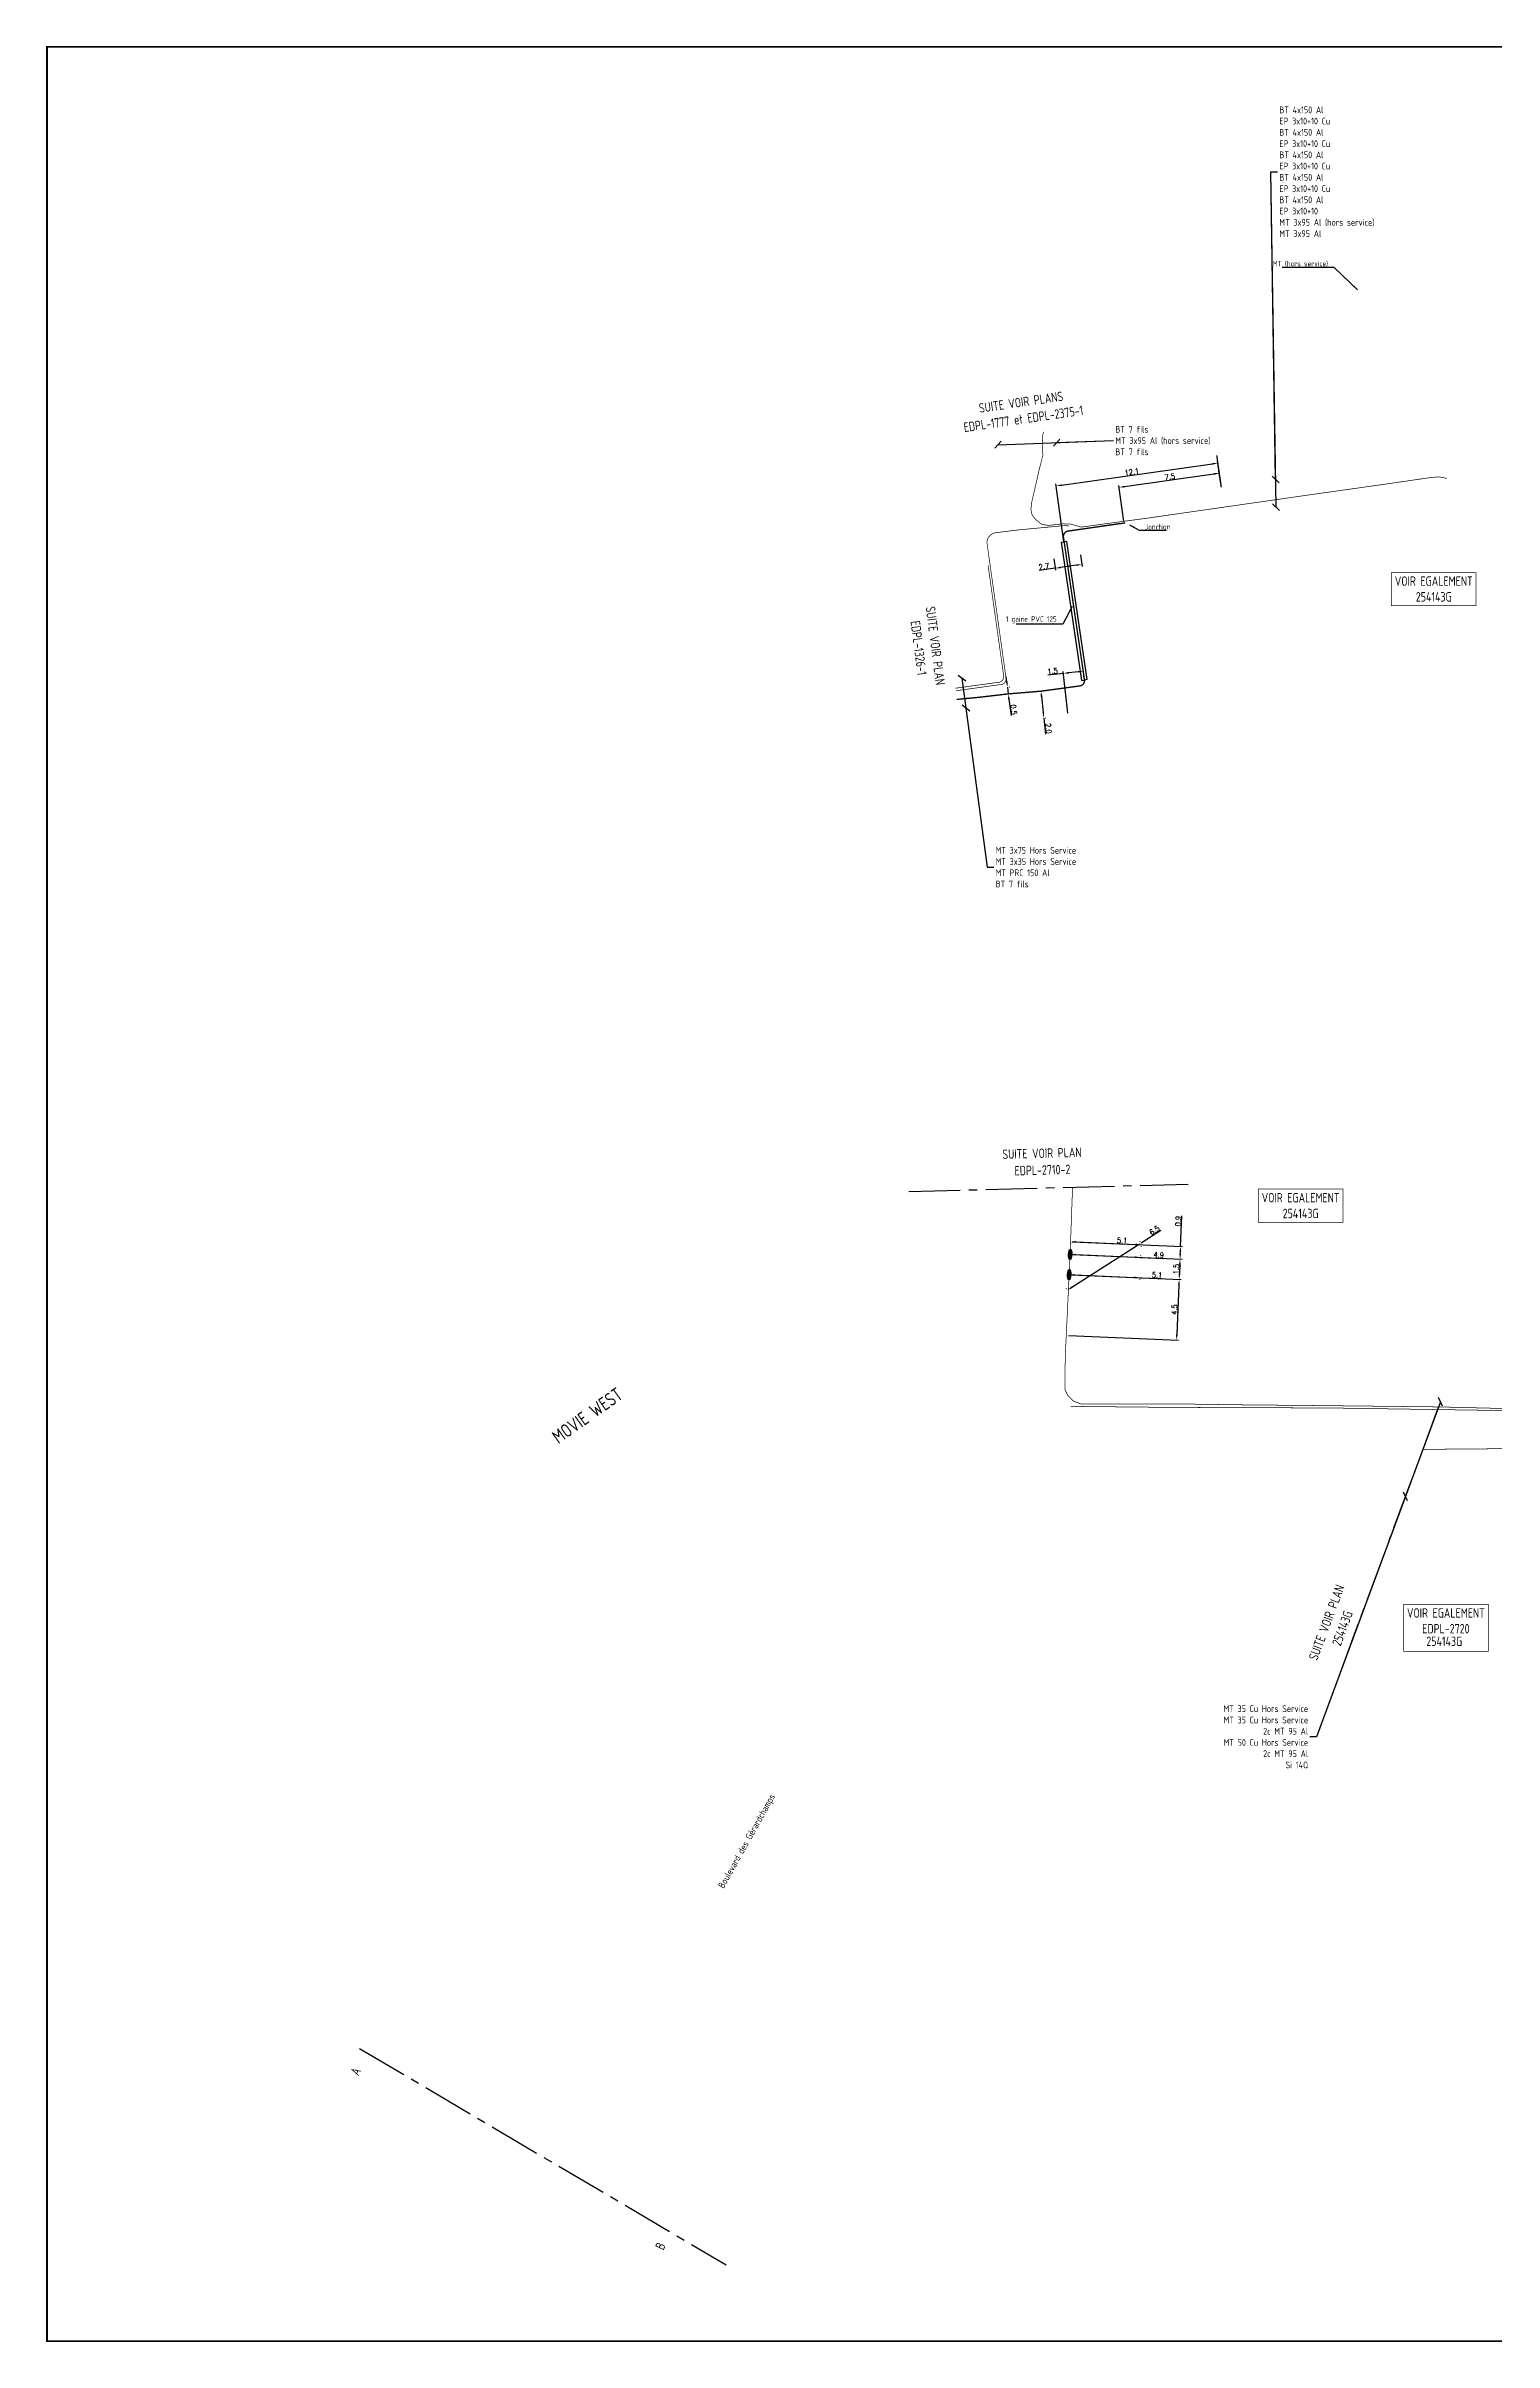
# Model space of a CAD drawing. Header units: millimetres. Extents: x 93 to 1284, y -277 to 574.
# Drawn here: x 93 to 629, y -277 to 574 of the extents above; entities that cross this region are included whole.
import ezdxf
from ezdxf.enums import TextEntityAlignment as Align

# ---------------------------------------------------------------- set-up
doc = ezdxf.new("R2010")
doc.units = ezdxf.units.MM
doc.header["$PDMODE"] = 34
doc.linetypes.add('CENTER2', pattern=[28.575, 19.05, -3.175, 3.175, -3.175])
doc.layers.get('Defpoints').update_dxf_attribs({"linetype": 'CONTINUOUS'})
for name, color, linetype in [('CADASTRE', 7, 'CONTINUOUS'), ('CARTOUCHE', 7, 'CONTINUOUS'), ('COTATION', 7, 'CONTINUOUS'), ('DESAFFECTE', 252, 'CONTINUOUS'), ('EQUIPEMENT', 7, 'CONTINUOUS'), ('INDICATION', 7, 'CONTINUOUS'), ('MT', 7, 'HTSOUTERRAIN'), ('RASTER', 7, 'CONTINUOUS')]:
    doc.layers.add(name, color=color, linetype=linetype)
doc.styles.add('CARTOUCHE', font='ARIAL.TTF', dxfattribs={"width": 0.85})
doc.styles.add('indication', font='isocp.shx', dxfattribs={"width": 0.85, "height": 6})
doc.styles.add('INDICATIONS', font='isocp.shx', dxfattribs={"width": 0.85})
doc.styles.add('ROMANS', font='romans', dxfattribs={"width": 0.8, "height": 2.5})
doc.styles.get("Standard").update_dxf_attribs({"font": 'romans.shx', "width": 0.85})
doc.linetypes.add('HTSOUTERRAIN', pattern='A,25,-3,[133,ltypeshp.shx,S=0.5,R=0,X=-1,Y=0],-2', length=30)
doc.linetypes.add('MTSOUTERRAIN', pattern='A,25,-3,[133,ltypeshp.shx,S=0.5,R=0,X=-1,Y=0],-2', length=30)
doc.dimstyles.new('RASTER', dxfattribs={"dimtxt": 2, "dimasz": 2, "dimexe": 0.75, "dimexo": 0.625, "dimgap": 0.25, "dimtad": 1, "dimdec": 1, "dimlfac": 0.2, "dimzin": 0, "dimdsep": 46, "dimtxsty": 'Standard', "dimcen": -0.5, "dimclrd": 256, "dimclre": 256, "dimclrt": 256, "dimadec": 0, "dimazin": 0, "dimtfac": 1, "dimtdec": 1, "dimtmove": 0, "dimatfit": 3, "dimfxl": 0, "dimtolj": 1, "dimtzin": 0, "dimarcsym": 0})
doc.dimstyles.get("Standard").update_dxf_attribs({"dimtxt": 0.18, "dimasz": 0.18, "dimexe": 0.18, "dimexo": 0.0625, "dimgap": 0.09, "dimtad": 0, "dimtih": 1, "dimtoh": 1, "dimdec": 4, "dimzin": 0, "dimdsep": 46, "dimtxsty": 'Standard', "dimcen": 0.09, "dimadec": 0, "dimazin": 0, "dimtfac": 1, "dimtdec": 4, "dimtofl": 0, "dimtmove": 0, "dimatfit": 3, "dimfxl": 0, "dimtolj": 1, "dimtzin": 0, "dimarcsym": 0})
picture_1 = doc.add_image_def('image1.tif', size_in_pixel=(9374, 6692))

# ---------------------------------------------------------------- blocks, each defined once
blk = doc.blocks.new('*D1')
at = {"layer": 'Defpoints', "color": 0, "linetype": 'Continuous', "transparency": 16777216}
for p in [(471.88, 118.59), (470.91, 96.11), (511.62, 94.37)]:
    blk.add_point(p, dxfattribs=at)
at = {"layer": 'DESAFFECTE', "linetype": 'Continuous', "lineweight": -2, "transparency": 16777216}
for p, q in [((472.5, 118.56), (513.33, 116.82)), ((512.5, 114.85), (511.71, 96.37)), ((471.54, 96.09), (512.37, 94.34))]:
    blk.add_line(p, q, dxfattribs=at)
at = {"layer": 'DESAFFECTE', "linetype": 'Continuous', "transparency": 16777216}
for points in [[(512.16, 114.87), (512.83, 114.84), (512.58, 116.85)], [(511.37, 96.38), (512.04, 96.35), (511.62, 94.37)]]:
    blk.add_solid(points, dxfattribs=at)
at = {"layer": 'DESAFFECTE', "linetype": 'Continuous', "transparency": 16777216, "insert": (510.85, 105.66), "char_height": 2, "attachment_point": 5, "rotation": 87.54936}
blk.add_mtext('\\A1;4.5', dxfattribs=at)
blk = doc.blocks.new('*D2')
at = {"layer": 'Defpoints', "color": 0, "linetype": 'Continuous', "transparency": 16777216}
for p in [(472.2, 126.08), (471.88, 118.59), (512.58, 116.85)]:
    blk.add_point(p, dxfattribs=at)
at = {"layer": 'DESAFFECTE', "linetype": 'Continuous', "lineweight": -2, "transparency": 16777216}
for p, q in [((472.82, 126.06), (513.65, 124.31)), ((512.82, 122.34), (512.67, 118.85)), ((472.5, 118.56), (513.33, 116.82))]:
    blk.add_line(p, q, dxfattribs=at)
at = {"layer": 'DESAFFECTE', "linetype": 'Continuous', "transparency": 16777216}
for points in [[(512.48, 122.36), (513.15, 122.33), (512.9, 124.34)], [(512.33, 118.86), (513, 118.83), (512.58, 116.85)]]:
    blk.add_solid(points, dxfattribs=at)
at = {"layer": 'DESAFFECTE', "linetype": 'Continuous', "transparency": 16777216, "insert": (511.49, 120.65), "char_height": 2, "attachment_point": 5, "rotation": 87.54936}
blk.add_mtext('\\A1;1.5', dxfattribs=at)
blk = doc.blocks.new('*D3')
at = {"layer": 'Defpoints', "color": 0, "linetype": 'Continuous', "transparency": 16777216}
for p in [(472.4, 130.81), (472.2, 126.08), (512.9, 124.34)]:
    blk.add_point(p, dxfattribs=at)
at = {"layer": 'DESAFFECTE', "linetype": 'Continuous', "lineweight": -2, "transparency": 16777216}
for p, q in [((513.11, 129.07), (513.59, 140.33)), ((473.02, 130.79), (513.85, 129.04)), ((472.82, 126.06), (513.65, 124.31)), ((512.99, 126.34), (513.02, 127.07))]:
    blk.add_line(p, q, dxfattribs=at)
at = {"layer": 'DESAFFECTE', "linetype": 'Continuous', "transparency": 16777216}
for points in [[(512.69, 127.09), (513.35, 127.06), (513.11, 129.07)], [(512.66, 126.35), (513.32, 126.32), (512.9, 124.34)]]:
    blk.add_solid(points, dxfattribs=at)
at = {"layer": 'DESAFFECTE', "linetype": 'Continuous', "transparency": 16777216, "insert": (512.25, 138.4), "char_height": 2, "attachment_point": 5, "rotation": 87.54936}
blk.add_mtext('\\A1;0.9', dxfattribs=at)
blk = doc.blocks.new('*D4')
at = {"layer": 'Defpoints', "color": 0, "linetype": 'Continuous', "transparency": 16777216}
for p in [(498.5, 130.36), (498.52, 130.34), (471.16, 112.8)]:
    blk.add_point(p, dxfattribs=at)
at = {"layer": 'DESAFFECTE', "linetype": 'Continuous', "lineweight": -2, "transparency": 16777216}
for p, q in [((472.83, 113.9), (496.82, 129.28)), ((498.18, 130.86), (498.1, 130.99)), ((498.5, 130.36), (505.79, 135.03)), ((470.82, 113.32), (470.74, 113.45))]:
    blk.add_line(p, q, dxfattribs=at)
at = {"layer": 'DESAFFECTE', "linetype": 'Continuous', "transparency": 16777216}
for points in [[(496.64, 129.56), (497, 129), (498.5, 130.36)], [(472.65, 114.18), (473.01, 113.62), (471.14, 112.82)]]:
    blk.add_solid(points, dxfattribs=at)
at = {"layer": 'DESAFFECTE', "linetype": 'Continuous', "transparency": 16777216, "insert": (503.44, 135.01), "char_height": 2, "attachment_point": 5, "rotation": 32.66631}
blk.add_mtext('\\A1;6.5', dxfattribs=at)
blk = doc.blocks.new('ORES A0')
at = {"layer": 'CARTOUCHE', "const_width": 0.7}
blk.add_lwpolyline([(0, 0), (-1190.67, 0), (-1190.67, 850), (0, 850)], close=True, dxfattribs=at)
at = {"layer": 'CARTOUCHE', "color": 7, "linetype": 'Continuous', "style": 'ROMANS', "width": 0.5}
for tag, p in [('MD1', (-186.74, 151.5)), ('MD1-2', (-156.36, 151.5)), ('MD2', (-186.74, 145.5)), ('MD2-2', (-156.36, 145.5)), ('MD3', (-186.74, 139.5)), ('MD4', (-186.74, 133.5)), ('MD3-2', (-156.36, 139.5)), ('MD4-2', (-156.36, 133.5)), ('MD5', (-186.74, 127.5)), ('MD5-2', (-156.36, 127.5)), ('MD6', (-186.74, 121.5)), ('MD6-2', (-156.36, 121.5)), ('MD7', (-186.74, 115.5)), ('MD8', (-186.74, 109.5)), ('MD7-2', (-156.36, 115.5)), ('MD8-2', (-156.36, 109.5)), ('MD9', (-186.74, 103.5)), ('MD9-2', (-156.36, 103.5)), ('MD10', (-186.74, 97.5)), ('MD10-2', (-156.36, 97.5))]:
    blk.add_attdef(tag, p, '', height=3, dxfattribs=at)
for tag, p in [('MD1-3', (-27.65, 153)), ('MD2-3', (-27.65, 147)), ('MD3-3', (-27.65, 141)), ('MD4-3', (-27.65, 135)), ('MD5-3', (-27.65, 129)), ('MD6-3', (-27.65, 123)), ('MD7-3', (-27.65, 117)), ('MD8-3', (-27.65, 111)), ('MD9-3', (-27.65, 105)), ('MD10-3', (-27.65, 99))]:
    blk.add_attdef(tag, text='', height=3, dxfattribs=at).set_placement(p, align=Align.MIDDLE_CENTER)
at = {"layer": 'CARTOUCHE', "color": 7, "linetype": 'Continuous', "style": 'CARTOUCHE', "width": 0.85}
for tag, height, p in [('COM', 5, (-51.88, 82.49)), ('LOC', 4, (-51.88, 75.86)), ('RES', 4, (-51.88, 63.48))]:
    blk.add_attdef(tag, text='', height=height, dxfattribs=at).set_placement(p, align=Align.CENTER)
at = {"layer": 'CARTOUCHE', "color": 7, "linetype": 'Continuous', "style": 'ROMANS'}
blk.add_attdef('OBJ1', text='', height=1.5, dxfattribs=at).set_placement((-51.88, 71.66), align=Align.CENTER)
for tag, p in [('ECH', (-56.25, 55.2)), ('DAT', (-56.25, 48.6)), ('DES', (-56.25, 42))]:
    blk.add_attdef(tag, p, '', height=3, dxfattribs=at)
at = {"layer": 'CARTOUCHE', "color": 7, "linetype": 'Continuous', "style": 'CARTOUCHE', "width": 0.8}
blk.add_attdef('NUM', text='', height=10, dxfattribs=at).set_placement((-51.88, 30), align=Align.MIDDLE)
blk = doc.blocks.new('*D6')
at = {"layer": 'COTATION', "linetype": 'Continuous', "lineweight": -2, "transparency": 16777216}
for p, q in [((469.71, 341.36), (463.93, 340.74)), ((471.32, 326.56), (469.63, 342.11)), ((475.18, 341.96), (471.7, 341.58)), ((477.46, 339.53), (477.09, 342.92))]:
    blk.add_line(p, q, dxfattribs=at)
at = {"layer": 'COTATION', "linetype": 'Continuous', "transparency": 16777216}
for points in [[(471.66, 341.91), (471.74, 341.25), (469.71, 341.36)], [(475.14, 342.29), (475.22, 341.63), (477.17, 342.17)]]:
    blk.add_solid(points, dxfattribs=at)
at = {"layer": 'Defpoints', "color": 0, "linetype": 'Continuous', "transparency": 16777216}
for p in [(469.71, 341.36), (477.52, 338.9), (471.39, 325.93)]:
    blk.add_point(p, dxfattribs=at)
at = {"layer": 'COTATION', "linetype": 'Continuous', "transparency": 16777216, "insert": (465.69, 342.19), "char_height": 2, "attachment_point": 5, "rotation": 6.1973}
blk.add_mtext('\\A1;1.5', dxfattribs=at)
blk = doc.blocks.new('*D7')
at = {"layer": 'COTATION', "linetype": 'Continuous', "lineweight": -2, "transparency": 16777216}
for p, q in [((468.98, 411.07), (524.92, 419)), ((528.08, 410.93), (526.8, 420.02)), ((469.92, 390.15), (466.9, 411.53))]:
    blk.add_line(p, q, dxfattribs=at)
at = {"layer": 'COTATION', "linetype": 'Continuous', "transparency": 16777216}
for points in [[(524.88, 419.33), (524.97, 418.67), (526.9, 419.28)], [(468.93, 411.4), (469.03, 410.74), (467, 410.79)]]:
    blk.add_solid(points, dxfattribs=at)
at = {"layer": 'Defpoints', "color": 0, "linetype": 'Continuous', "transparency": 16777216}
for p in [(526.9, 419.28), (528.17, 410.31), (470.01, 389.53)]:
    blk.add_point(p, dxfattribs=at)
at = {"layer": 'COTATION', "linetype": 'Continuous', "transparency": 16777216, "insert": (495.05, 416.03), "char_height": 2, "attachment_point": 5, "rotation": 8.06206}
blk.add_mtext('\\A1;12.1', dxfattribs=at)
blk = doc.blocks.new('*D8')
at = {"layer": 'COTATION', "linetype": 'Continuous', "lineweight": -2, "transparency": 16777216}
for p, q in [((492.09, 397.68), (490.2, 411)), ((492.29, 410.54), (525.46, 415.24)), ((528.08, 410.93), (527.33, 416.26))]:
    blk.add_line(p, q, dxfattribs=at)
at = {"layer": 'COTATION', "linetype": 'Continuous', "transparency": 16777216}
for points in [[(492.24, 410.87), (492.33, 410.21), (490.31, 410.26)], [(525.41, 415.57), (525.5, 414.91), (527.44, 415.52)]]:
    blk.add_solid(points, dxfattribs=at)
at = {"layer": 'Defpoints', "color": 0, "linetype": 'Continuous', "transparency": 16777216}
for p in [(527.44, 415.52), (528.17, 410.31), (492.18, 397.06)]:
    blk.add_point(p, dxfattribs=at)
at = {"layer": 'COTATION', "linetype": 'Continuous', "transparency": 16777216, "insert": (509.14, 414.19), "char_height": 2, "attachment_point": 5, "rotation": 8.06206}
blk.add_mtext('\\A1;7.5', dxfattribs=at)
blk = doc.blocks.new('*D9')
at = {"layer": 'COTATION', "linetype": 'Continuous', "lineweight": -2, "transparency": 16777216}
for p, q in [((461.63, 332.78), (462.27, 326.81)), ((462.03, 334.83), (462.16, 334.84)), ((462.49, 324.82), (463.14, 318.8)), ((463.11, 324.89), (463.24, 324.9))]:
    blk.add_line(p, q, dxfattribs=at)
at = {"layer": 'COTATION', "linetype": 'Continuous', "transparency": 16777216}
for points in [[(461.96, 332.81), (461.29, 332.74), (461.41, 334.76)], [(462.6, 326.85), (461.94, 326.77), (462.49, 324.82)]]:
    blk.add_solid(points, dxfattribs=at)
at = {"layer": 'Defpoints', "color": 0, "linetype": 'Continuous', "transparency": 16777216}
for p in [(461.41, 334.76), (462.49, 324.82), (462.49, 324.82)]:
    blk.add_point(p, dxfattribs=at)
at = {"layer": 'COTATION', "linetype": 'Continuous', "transparency": 16777216, "insert": (464.17, 320.95), "char_height": 2, "attachment_point": 5, "rotation": 276.1973}
blk.add_mtext('\\A1;2.0', dxfattribs=at)
blk = doc.blocks.new('*D10')
at = {"layer": 'COTATION', "linetype": 'Continuous', "lineweight": -2, "transparency": 16777216}
for p, q in [((448.74, 338.22), (448.49, 340.21)), ((448.99, 336.24), (449.31, 333.76)), ((449.56, 331.78), (450.32, 325.76)), ((449.61, 336.32), (449.74, 336.33)), ((449.93, 333.84), (450.05, 333.85))]:
    blk.add_line(p, q, dxfattribs=at)
at = {"layer": 'COTATION', "linetype": 'Continuous', "transparency": 16777216}
for points in [[(449.07, 338.27), (448.41, 338.18), (448.99, 336.24)], [(449.89, 331.82), (449.23, 331.73), (449.31, 333.76)]]:
    blk.add_solid(points, dxfattribs=at)
at = {"layer": 'Defpoints', "color": 0, "linetype": 'Continuous', "transparency": 16777216}
for p in [(448.99, 336.24), (448.99, 336.24), (449.31, 333.76)]:
    blk.add_point(p, dxfattribs=at)
at = {"layer": 'COTATION', "linetype": 'Continuous', "transparency": 16777216, "insert": (451.31, 327.93), "char_height": 2, "attachment_point": 5, "rotation": 277.22791}
blk.add_mtext('\\A1;0.5', dxfattribs=at)
blk = doc.blocks.new('*D12')
at = {"layer": 'Defpoints', "color": 0, "linetype": 'Continuous', "transparency": 16777216}
for p in [(472.4, 130.81), (498.5, 129.7), (498.5, 129.7)]:
    blk.add_point(p, dxfattribs=at)
at = {"layer": 'DESAFFECTE', "linetype": 'Continuous', "lineweight": -2, "transparency": 16777216}
for p, q in [((472.37, 130.19), (472.37, 130.06)), ((474.4, 130.73), (496.5, 129.78)), ((498.47, 129.07), (498.47, 128.95))]:
    blk.add_line(p, q, dxfattribs=at)
at = {"layer": 'DESAFFECTE', "linetype": 'Continuous', "transparency": 16777216}
for points in [[(474.41, 131.06), (474.38, 130.39), (472.4, 130.81)], [(496.52, 130.11), (496.49, 129.45), (498.5, 129.7)]]:
    blk.add_solid(points, dxfattribs=at)
at = {"layer": 'DESAFFECTE', "linetype": 'Continuous', "transparency": 16777216, "insert": (491.43, 131.25), "char_height": 2, "attachment_point": 5, "rotation": 357.54936}
blk.add_mtext('\\A1;5.1', dxfattribs=at)
blk = doc.blocks.new('*D13')
at = {"layer": 'Defpoints', "color": 0, "linetype": 'Continuous', "transparency": 16777216}
for p in [(472.2, 126.08), (498.3, 124.97), (498.3, 124.97)]:
    blk.add_point(p, dxfattribs=at)
at = {"layer": 'DESAFFECTE', "linetype": 'Continuous', "lineweight": -2, "transparency": 16777216}
for p, q in [((472.22, 126.71), (472.23, 126.83)), ((474.19, 126), (496.3, 125.05)), ((498.3, 124.97), (506.95, 124.6)), ((498.32, 125.59), (498.33, 125.71))]:
    blk.add_line(p, q, dxfattribs=at)
at = {"layer": 'DESAFFECTE', "linetype": 'Continuous', "transparency": 16777216}
for points in [[(474.21, 126.33), (474.18, 125.66), (472.2, 126.08)], [(496.31, 125.38), (496.29, 124.72), (498.3, 124.97)]]:
    blk.add_solid(points, dxfattribs=at)
at = {"layer": 'DESAFFECTE', "linetype": 'Continuous', "transparency": 16777216, "insert": (505.01, 125.93), "char_height": 2, "attachment_point": 5, "rotation": 357.54936}
blk.add_mtext('\\A1;4.9', dxfattribs=at)
blk = doc.blocks.new('*D14')
at = {"layer": 'Defpoints', "color": 0, "linetype": 'Continuous', "transparency": 16777216}
for p in [(471.88, 118.59), (497.98, 117.47), (497.98, 117.47)]:
    blk.add_point(p, dxfattribs=at)
at = {"layer": 'DESAFFECTE', "linetype": 'Continuous', "lineweight": -2, "transparency": 16777216}
for p, q in [((471.85, 117.97), (471.84, 117.84)), ((473.87, 118.51), (495.98, 117.56)), ((497.95, 116.85), (497.95, 116.72)), ((497.98, 117.47), (506.12, 117.13))]:
    blk.add_line(p, q, dxfattribs=at)
at = {"layer": 'DESAFFECTE', "linetype": 'Continuous', "transparency": 16777216}
for points in [[(473.89, 118.84), (473.86, 118.17), (471.88, 118.59)], [(495.99, 117.89), (495.96, 117.23), (497.98, 117.47)]]:
    blk.add_solid(points, dxfattribs=at)
at = {"layer": 'DESAFFECTE', "linetype": 'Continuous', "transparency": 16777216, "insert": (504.39, 118.45), "char_height": 2, "attachment_point": 5, "rotation": 357.54936}
blk.add_mtext('\\A1;5.1', dxfattribs=at)
blk = doc.blocks.new('*D20')
at = {"layer": 'COTATION', "linetype": 'Continuous', "lineweight": -2, "transparency": 16777216}
for p, q in [((466.17, 383.83), (466.79, 379.57)), ((476.02, 385.31), (476.65, 381)), ((466.68, 380.31), (460.68, 379.44)), ((474.56, 381.46), (468.66, 380.6))]:
    blk.add_line(p, q, dxfattribs=at)
at = {"layer": 'COTATION', "linetype": 'Continuous', "transparency": 16777216}
for points in [[(468.61, 380.93), (468.71, 380.27), (466.68, 380.31)], [(474.51, 381.79), (474.61, 381.13), (476.54, 381.75)]]:
    blk.add_solid(points, dxfattribs=at)
at = {"layer": 'Defpoints', "color": 0, "linetype": 'Continuous', "transparency": 16777216}
for p in [(466.08, 384.45), (475.93, 385.93), (476.54, 381.75)]:
    blk.add_point(p, dxfattribs=at)
at = {"layer": 'COTATION', "linetype": 'Continuous', "transparency": 16777216, "insert": (462.51, 380.97), "char_height": 2, "attachment_point": 5, "rotation": 8.28169}
blk.add_mtext('\\A1;2.7', dxfattribs=at)

msp = doc.modelspace()

# ---------------------------------------------------------------- hatches: boundary and pattern name
at = {"layer": 'DESAFFECTE'}
h = msp.add_hatch(color=256, dxfattribs=at)
edge = h.paths.add_edge_path()
edge.add_ellipse((472.2, 126.08), major_axis=(0.12, 1.9), ratio=0.321863, start_angle=0, end_angle=360)
h = msp.add_hatch(color=256, dxfattribs=at)
edge = h.paths.add_edge_path()
edge.add_ellipse((472.2, 126.08), major_axis=(0.12, 1.9), ratio=0.321863, start_angle=0, end_angle=360)
h = msp.add_hatch(color=256, dxfattribs=at)
edge = h.paths.add_edge_path()
edge.add_ellipse((471.88, 118.59), major_axis=(0.12, 1.9), ratio=0.321863, start_angle=0, end_angle=360)
h = msp.add_hatch(color=256, dxfattribs=at)
edge = h.paths.add_edge_path()
edge.add_ellipse((471.88, 118.59), major_axis=(0.12, 1.9), ratio=0.321863, start_angle=0, end_angle=360)

# ---------------------------------------------------------------- linework, layer by layer
at = {"layer": 'CADASTRE', "const_width": 0.5, "flags": 128}
msp.add_lwpolyline([(528.17, 410.31), (526.5, 422.11)], dxfattribs=at)
at = {"layer": 'DESAFFECTE', "linetype": 'MTSOUTERRAIN', "const_width": 0.25, "flags": 128}
for points in [[(462.33, 430.83), (461.94, 429.07), (462.07, 423.57), (462.11, 422.19), (460.69, 416.57), (458.33, 406.34), (457.94, 404.56), (457.69, 402.07), (458.12, 400.05), (459.41, 398.42), (461.73, 396.53), (464.22, 396.18), (469.59, 396.78), (472.43, 396.66), (476.34, 395.54), (485.58, 396.83), (500.32, 398.8), (524.89, 402.33), (545.19, 405.25), (561.04, 407.53), (586.38, 411.1), (606.17, 413.98), (608.84, 414.15), (611.33, 413.68), (611.76, 413.6)], [(602.86, 53.87), (602.86, 53.87), (630.25, 54.09), (648.25, 54.13), (665.63, 54.13), (689.68, 53.74), (714.37, 53.33), (727.36, 53.14), (740.86, 52.9), (750.5, 52.77), (764.55, 52.56), (764.89, 52.55)]]:
    msp.add_lwpolyline(points, dxfattribs=at)
for points in [[(471.74, 395.92, 0.068268), (469.65, 396.06), (453.61, 394.57), (444.74, 393.49, 0.368937), (441.39, 389.84), (448.47, 339.66, -0.46855), (446.21, 337.18), (429.91, 334.92)], [(441.82, 381.34), (447.6, 340.46, -0.450983), (445.54, 338.03), (429.7, 335.86)], [(473.1, 151.01), (472.2, 126.08), (470.47, 89.72), (470.27, 81.96), (470.32, 78.31), (470.32, 75.87), (471.42, 73.7), (473.35, 71.8), (476.13, 70.72), (481.01, 70.72), (510.51, 70.72), (536.84, 70.35), (561.79, 70.12), (608.48, 69.6), (637.02, 68.9), (670.07, 68.24), (739.36, 66.77), (787.66, 65.84, -0.155249), (790.82, 65), (792.93, 63.57, -0.066244), (793.03, 63.49), (795.45, 60.98, -0.189063), (795.59, 60.64), (795.77, 52.45), (795.96, 51.14, 0.101219), (795.96, 51.14), (795.96, 51.14, 0.284073), (797.72, 49.51), (798.01, 49.46, -0.082637), (800.2, 48.86), (801.06, 48.38, 0.122509), (802.59, 47.85), (808.3, 47.68), (821.46, 47.29), (869.89, 45.96), (925.5, 44.71)], [(472.42, 69.79), (510.01, 69.41), (568.57, 69.2), (627.53, 68.32), (660.64, 67.61), (670.24, 67.44), (685.39, 67.11), (729.25, 66.18), (747.42, 65.71), (754.99, 65.62), (788.28, 64.96), (794.37, 60.59), (794.97, 58.83), (794.9, 53.74), (794.88, 52.27, 0.188725), (795.84, 49.79), (795.84, 49.79, -0.275382), (795.84, 49.79), (795.84, 49.79, 0.125049), (797.39, 48.57), (799.75, 48.35, 0.120001), (800.67, 48.47), (801.76, 48.76, -0.083487), (801.92, 48.79), (805.28, 48.73), (821.05, 48.13), (831.04, 47.92), (851.48, 47.23), (881.25, 46.6), (915.69, 45.82), (925.25, 45.49), (925.47, 45.48)]]:
    msp.add_lwpolyline(points, format="xyb", dxfattribs=at)
at = {"layer": 'DESAFFECTE'}
for centre in [(472.2, 126.08), (472.2, 126.08), (471.88, 118.59), (471.88, 118.59)]:
    msp.add_ellipse(centre, major_axis=(0.12, 1.9), ratio=0.321863, dxfattribs=at)
at = {"layer": 'EQUIPEMENT', "color": 7, "linetype": 'CONTINUOUS'}
for p, q in [((469, 389.96), (469.99, 390.11)), ((476.53, 338.76), (469, 389.96)), ((470.98, 390.25), (469.99, 390.11)), ((478.51, 339.05), (470.98, 390.25)), ((476.53, 338.76), (477.52, 338.9)), ((478.51, 339.05), (477.52, 338.9))]:
    msp.add_line(p, q, dxfattribs=at)
at = {"layer": 'EQUIPEMENT', "flags": 128}
for points in [[(471.58, 126.12), (472.81, 126.05)], [(471.26, 118.63), (472.49, 118.55)]]:
    msp.add_lwpolyline(points, dxfattribs=at)
at = {"layer": 'INDICATION', "const_width": 0.25}
for points in [[(591.16, 378.72), (622.55, 378.72), (622.55, 366.49), (591.16, 366.49)], [(541.87, 150.27), (573.26, 150.27), (573.26, 138.03), (541.87, 138.03)], [(595.66, -3.57), (627.05, -3.57), (627.05, -20.95), (595.66, -20.95)]]:
    msp.add_lwpolyline(points, close=True, dxfattribs=at)
at = {"layer": 'INDICATION', "linetype": 'CENTER2', "flags": 128}
for points in [[(412.45, 149.4), (515.86, 152.14)], [(572.3, -28.78), (608.78, 69.88)], [(209.02, -168.09), (344.83, -248.27)]]:
    msp.add_lwpolyline(points, dxfattribs=at)
at = {"layer": 'MT', "linetype": 'MTSOUTERRAIN', "const_width": 0.5, "flags": 128}
msp.add_lwpolyline([(492.59, 397.12), (471.44, 394.08, 0.415137), (469.74, 391.81), (477.51, 338.98, -0.417681), (475.8, 336.71), (461.41, 334.76), (449.31, 333.76), (438.32, 332.48), (430.18, 331.71)], format="xyb", dxfattribs=at)

# ---------------------------------------------------------------- block references
at = {"layer": 'CARTOUCHE'}
msp.add_blockref('ORES A0', (1283.97, -276.53), dxfattribs=at)

# ---------------------------------------------------------------- texts
at = {"layer": 'CADASTRE', "style": 'INDICATIONS', "width": 0.85}
msp.add_text('Boulevard des Gérardchamps ', height=2.5, rotation=60.77708, dxfattribs=at).set_placement((343.89, -109.03))
at = {"layer": 'INDICATION', "style": 'INDICATIONS', "width": 0.85}
for s, rotation, p in [('SUITE VOIR PLANS', 8.31444, (454.26, 440.12)), ('EDPL-1777 et EDPL-2375-1', 8.31444, (455.16, 433.95)), ('SUITE VOIR PLAN', 277.39196, (420.57, 351.36)), ('EDPL-1326-1', 277.39196, (414.39, 350.55)), ('SUITE VOIR PLAN', 1.5181, (461.82, 161.83)), ('EDPL-2710-2', 1.5181, (461.99, 155.6)), ('SUITE VOIR PLAN', 69.70855, (568.8, -10.87)), ('254143G', 69.70855, (574.65, -13.03)), ('A', 63.86505, (209.18, -177.36)), ('B', 63.86505, (322.05, -242.06))]:
    msp.add_text(s, height=3.5, rotation=rotation, dxfattribs=at).set_placement(p, align=Align.CENTER)
for s, p in [('VOIR EGALEMENT', (606.86, 373.8)), ('254143G', (606.86, 367.97)), ('VOIR EGALEMENT', (557.56, 145.35)), ('254143G', (557.56, 139.51)), ('VOIR EGALEMENT', (611.36, -8.49)), ('EDPL-2720', (611.36, -14.32)), ('254143G', (610.75, -18.99))]:
    msp.add_text(s, height=3.5, dxfattribs=at).set_placement(p, align=Align.CENTER)
at = {"layer": 'INDICATION'}
for s, insert, char_height, attachment_point, style in [('BT 4x150 Al\\PEP 3x10+10 Cu\\PBT 4x150 Al\\PEP 3x10+10 Cu\\PBT 4x150 Al\\PEP 3x10+10 Cu\\PBT 4x150 Al\\PEP 3x10+10 Cu\\PBT 4x150 Al\\PEP 3x10+10\\P{\\C252;MT 3x95 Al (hors service)\\P}MT 3x95 Al', (549.68, 527.21), 2.5, 4, 'INDICATIONS'), ('{\\C252;MT (hors service)}', (567.7, 491.97), 2, 9, 'INDICATIONS'), ('BT 7 fils\\P{\\C252;MT 3x95 Al (hors service)}\\PBT 7 fils', (488.95, 427.6), 2.5, 4, 'INDICATIONS'), ('Jonction', (499.99, 394.66), 2, 7, 'indication'), ('{\\C252;MT 3x75 Hors Service\\PMT 3x35 Hors Service}\\PMT PRC 150 Al\\PBT 7 fils', (444.6, 269.56), 2.5, 4, 'INDICATIONS'), ('{\\C252;MT 35 Cu Hors Service}\\P{\\C252;MT 35 Cu Hors Service}\\P2c MT 95 Al\\P{\\C252;MT 50 Cu Hors Service}\\P2c MT 95 Al\\PSi 14Q', (560.35, -52.64), 2.5, 6, 'INDICATIONS')]:
    msp.add_mtext(s, dxfattribs=dict(at, insert=insert, char_height=char_height, attachment_point=attachment_point, style=style))
at = {"layer": 'INDICATION', "color": 7, "insert": (467.22, 359.87), "char_height": 2, "attachment_point": 9, "style": 'INDICATIONS'}
msp.add_mtext('{\\C256;1 gaine PVC 125}', dxfattribs=at)
at = {"layer": 'INDICATION', "insert": (279.82, 59.8), "char_height": 5, "width": 34.982, "attachment_point": 1, "rotation": 35.37948, "style": 'INDICATIONS'}
msp.add_mtext('MOVIE WEST', dxfattribs=at)

# ---------------------------------------------------------------- dimensions: what is measured, and where the dimension line sits
at = {"layer": 'COTATION', "linetype": 'Continuous'}
for base, p1, p2, angle, picture, middle in [((526.9, 419.28), (470.01, 389.53), (528.17, 410.31), 188.06206, '*D7', (495.23, 414.79)), ((527.44, 415.52), (492.18, 397.06), (528.17, 410.31), 188.06206, '*D8', (509.31, 412.95)), ((469.71, 341.36), (477.52, 338.9), (471.39, 325.93), 6.1973, '*D6', (465.82, 340.94)), ((448.99, 336.24), (449.31, 333.76), (448.99, 336.24), 277.22791, '*D10', (450.07, 327.78)), ((462.49, 324.82), (461.41, 334.76), (462.49, 324.82), 96.1973, '*D9', (462.92, 320.81))]:
    dim = msp.add_linear_dim(base=base, p1=p1, p2=p2, angle=angle, dimstyle='RASTER', override={"dimtxsty": 'Standard'}, dxfattribs=at)
    dim.commit()
    dim.dimension.update_dxf_attribs({"geometry": picture, "text_midpoint": middle, "dimtype": 160})
dim = msp.add_linear_dim(base=(476.54, 381.75), p1=(466.08, 384.45), p2=(475.93, 385.93), angle=188.28169, text='2.7', dimstyle='RASTER', override={"dimtxsty": 'Standard'}, dxfattribs=at)
dim.commit()
dim.dimension.update_dxf_attribs({"geometry": '*D20', "text_midpoint": (462.69, 379.73), "dimtype": 160})
at = {"layer": 'DESAFFECTE', "linetype": 'Continuous'}
for base, p1, p2, angle, picture, middle in [((498.5, 130.36), (471.16, 112.8), (498.52, 130.34), 32.66631, '*D4', (504.12, 133.96)), ((512.9, 124.34), (472.4, 130.81), (472.2, 126.08), 267.54936, '*D3', (513.5, 138.34)), ((512.58, 116.85), (472.2, 126.08), (471.88, 118.59), 267.54936, '*D2', (512.74, 120.59)), ((511.62, 94.37), (471.88, 118.59), (470.91, 96.11), 267.54936, '*D1', (512.1, 105.61))]:
    dim = msp.add_linear_dim(base=base, p1=p1, p2=p2, angle=angle, dimstyle='RASTER', override={"dimtxsty": 'Standard'}, dxfattribs=at)
    dim.commit()
    dim.dimension.update_dxf_attribs({"geometry": picture, "text_midpoint": middle, "dimtype": 161})
for base, p1, p2, text, picture, middle in [((498.5, 129.7), (472.4, 130.81), (498.5, 129.7), '5.1', '*D12', (491.38, 130)), ((497.98, 117.47), (471.88, 118.59), (497.98, 117.47), '5.1', '*D14', (504.33, 117.2)), ((498.3, 124.97), (472.2, 126.08), (498.3, 124.97), '4.9', '*D13', (504.96, 124.68))]:
    dim = msp.add_linear_dim(base=base, p1=p1, p2=p2, angle=357.54936, text=text, dimstyle='RASTER', override={"dimtxsty": 'Standard'}, dxfattribs=at)
    dim.commit()
    dim.dimension.update_dxf_attribs({"geometry": picture, "text_midpoint": middle, "dimtype": 161})

# ---------------------------------------------------------------- pictures from other files: only their frames are drawn
at = {"layer": 'RASTER'}
image = msp.add_image(picture_1, insert=(93.31, -276.53), size_in_units=(1190.66, 850), dxfattribs=at)
image.dxf.flags = 11

# ---------------------------------------------------------------- leaders
at = {"layer": 'INDICATION', "annotation_type": 0, "has_hookline": 1}
for points, dimstyle, override, hookline_direction, text_width in [([(548.47, 402.93), (546.55, 527.21), (549.05, 527.21)], 'Standard', {"dimasz": 2.5, "dimgap": -0.63, "dimtad": 0, "dimldrblk": 'Oblique'}, 0, 31.68), ([(445.48, 426.06), (488.32, 427.6)], 'Standard', {"dimasz": 2.5, "dimgap": -0.63, "dimtad": 0, "dimldrblk": 'Oblique'}, 0, 31.68), ([(494.17, 396.44), (497.74, 394.41), (499.74, 394.41)], 'RASTER', {"dimlfac": 0.2, "dimclrd": 256, "dimclre": 256, "dimclrt": 256}, 0, 7.88), ([(473, 366.18), (469.47, 359.62), (467.47, 359.62)], 'RASTER', {"dimlfac": 0.2}, 1, 15.03), ([(432.14, 339.56), (441.47, 269.56), (443.97, 269.56)], 'Standard', {"dimasz": 2.5, "dimgap": -0.63, "dimtad": 0, "dimldrblk": 'Oblique'}, 0, 26.78), ([(609.39, 71.53), (563.48, -52.64), (560.98, -52.64)], 'Standard', {"dimasz": 2.5, "dimgap": -0.63, "dimtad": 0, "dimldrblk": 'Oblique'}, 1, 27.63)]:
    msp.add_leader(points, dimstyle=dimstyle, override=override, dxfattribs=dict(at, hookline_direction=hookline_direction, text_width=text_width))
at = {"layer": 'INDICATION'}
for points in [[(548.31, 413.18), (546.55, 527.21)], [(467.2, 426.84), (488.32, 427.6)], [(433.62, 328.48), (441.47, 269.56)], [(596.38, 36.34), (563.48, -52.64)]]:
    msp.add_leader(points, dimstyle='Standard', override={"dimasz": 2.5, "dimgap": -0.63, "dimtad": 0, "dimldrblk": 'Oblique'}, dxfattribs=at)
at = {"layer": 'INDICATION', "annotation_type": 0, "has_hookline": 1, "hookline_direction": 1, "text_width": 17.01}
msp.add_leader([(578.66, 483.5), (569.95, 491.72), (567.95, 491.72)], dimstyle='RASTER', dxfattribs=at)

doc.saveas('drawing.dxf')
